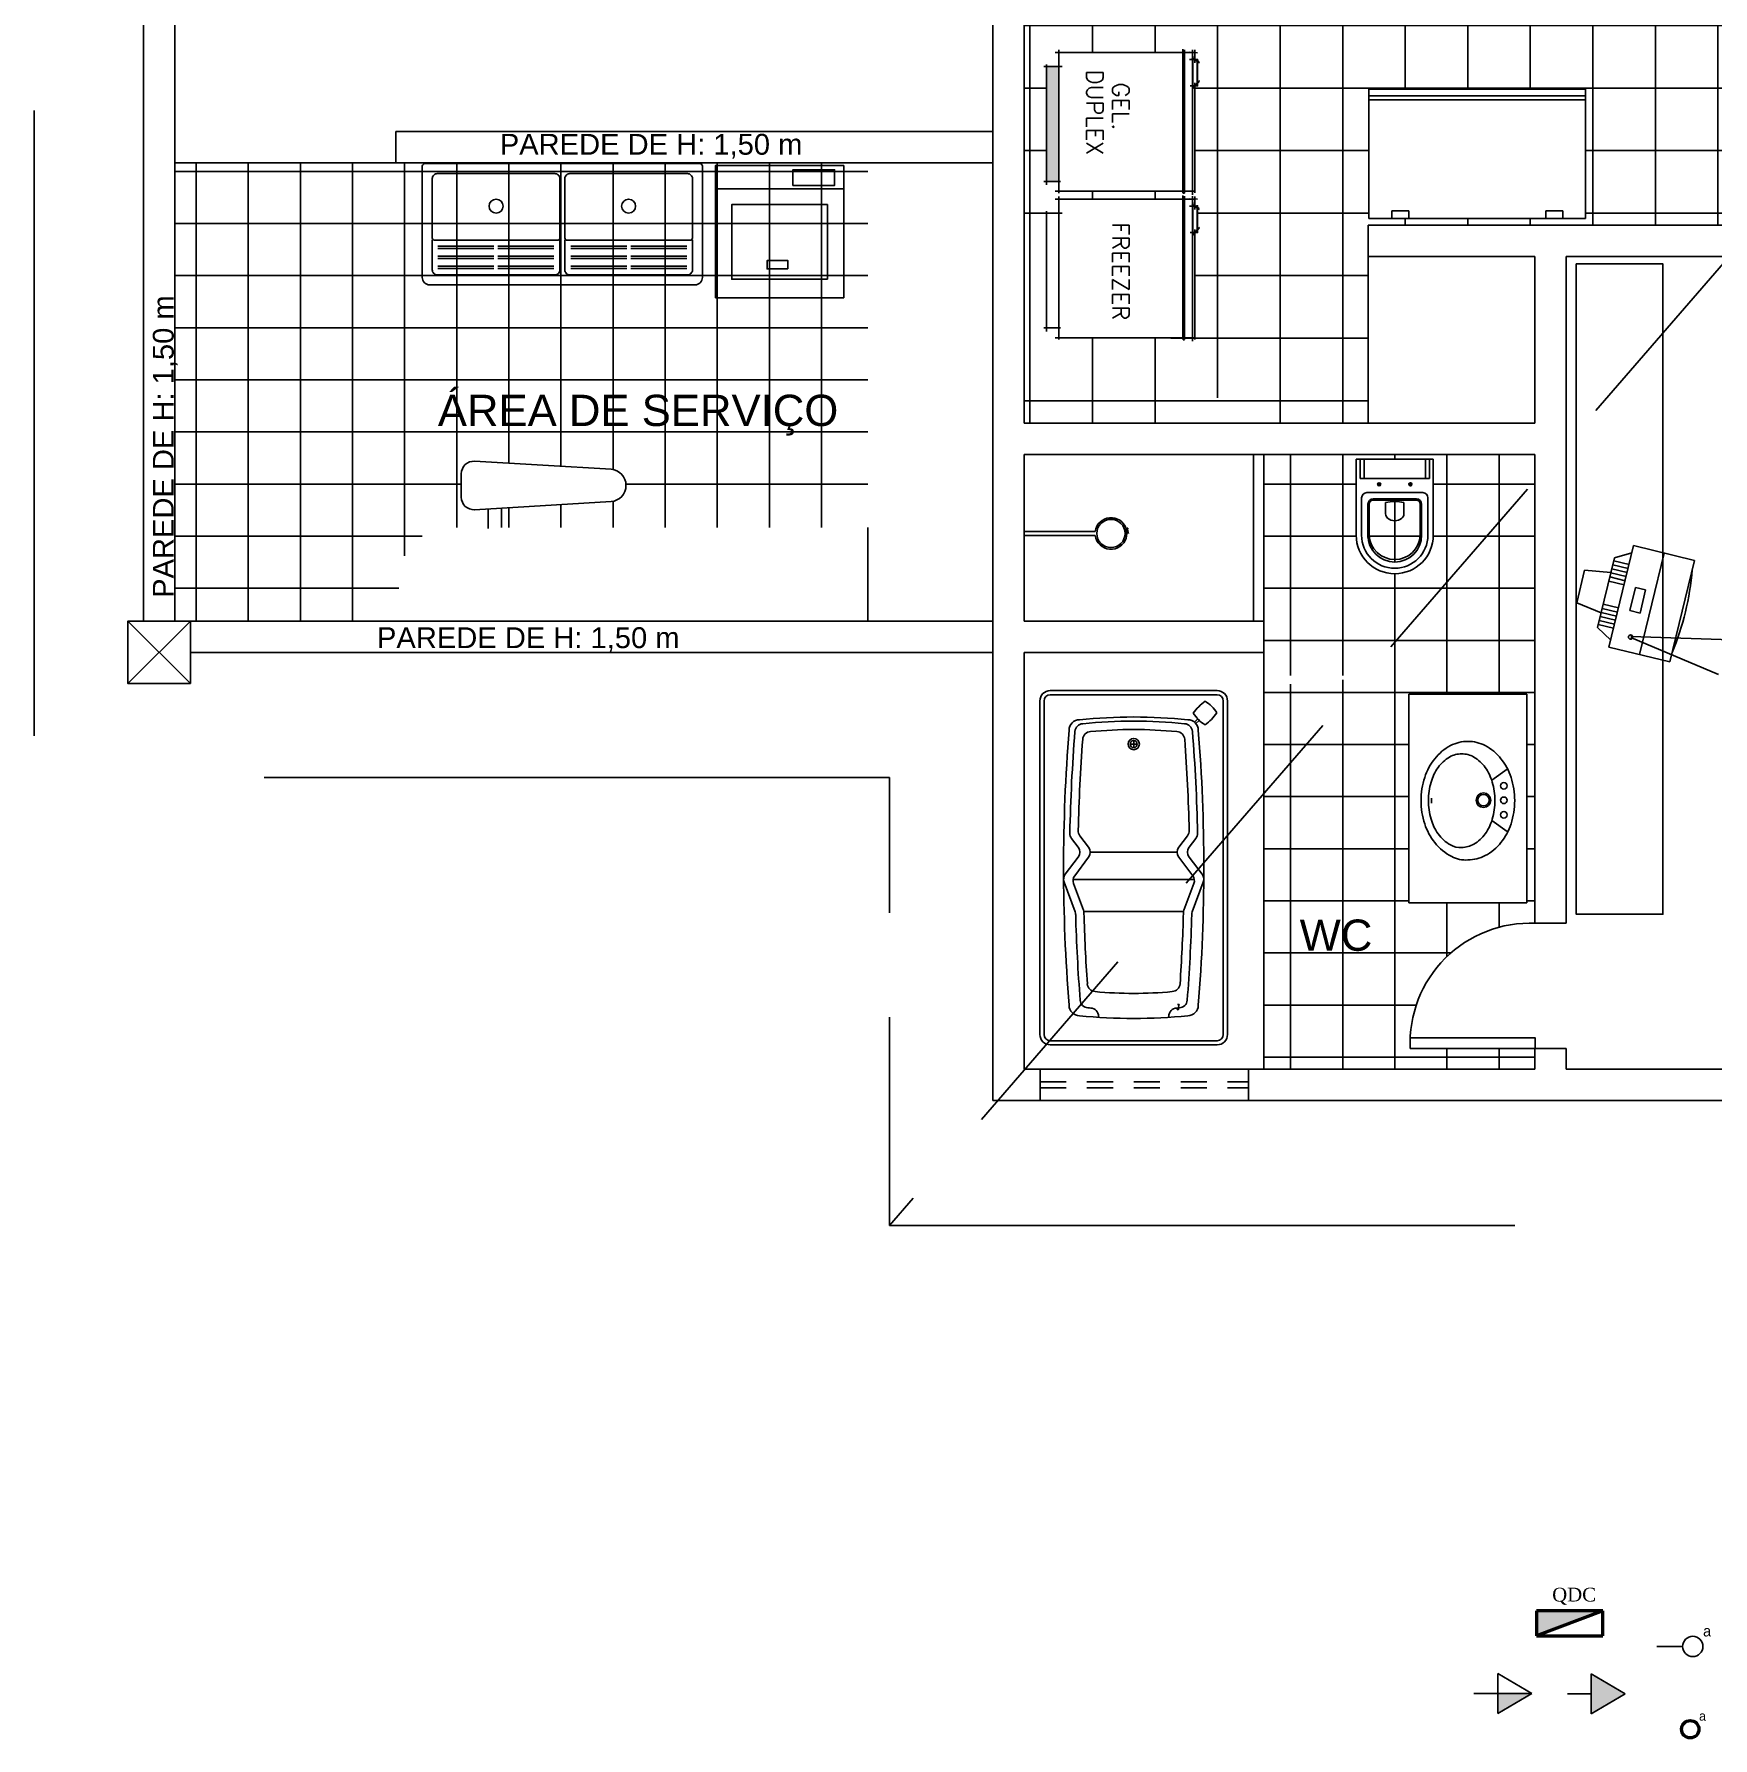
# Model space of a CAD drawing. Extents: x -109 to 1815, y -14679 to 345.
# Drawn here: x 32.72 to 40.78, y -5.52 to 2.66 of the extents above; entities that cross this region are included whole.
import ezdxf
from ezdxf.enums import TextEntityAlignment as Align

# ---------------------------------------------------------------- set-up
doc = ezdxf.new("R2010")
doc.units = 0
doc.header["$MEASUREMENT"] = 0
doc.linetypes.add('HIDDEN', pattern=[0.375, 0.25, -0.125])
doc.linetypes.add('HIDDEN2', pattern=[4.7625, 3.175, -1.5875])
doc.layers.get('0').update_dxf_attribs({"linetype": 'CONTINUOUS'})
for name, color, linetype in [('A-Wall-G', 2, 'CONTINUOUS'), ('corte-esq-ext', 1, 'CONTINUOUS'), ('EQUIP_I', 13, 'CONTINUOUS'), ('ESPEC', 2, 'CONTINUOUS'), ('ESQUADRIA', 2, 'CONTINUOUS'), ('FIACAO', 1, 'CONTINUOUS'), ('INTERRUPTOR', 10, 'CONTINUOUS'), ('L_DECA', 7, 'CONTINUOUS'), ('LINVISTA', 13, 'CONTINUOUS'), ('MOB', 1, 'CONTINUOUS'), ('PAREDE', 6, 'CONTINUOUS'), ('PEÇWC', 1, 'CONTINUOUS'), ('PILAR', 5, 'CONTINUOUS'), ('PORTA', 3, 'CONTINUOUS'), ('PROJCASA', 3, 'HIDDEN'), ('REG120-160', 4, 'CONTINUOUS'), ('TEXTO', 1, 'CONTINUOUS'), ('UNIDADE', 4, 'CONTINUOUS')]:
    doc.layers.add(name, color=color, linetype=linetype)
doc.layers.add('Interruptores', color=7, linetype='CONTINUOUS', lineweight=50)
doc.layers.add('QDC', color=1, linetype='CONTINUOUS', lineweight=50)
doc.styles.add('REGUA120', font='arial.ttf')
doc.styles.add('REGUA80', font='simplex.shx', dxfattribs={"width": 1.5})
pattern_1 = [(0, (0, 0), (0, 0.3), []), (90, (0, 0), (-0.3, 2e-17), [])]
pattern_2 = [(0, (0, 0), (0, 0.25), []), (90, (0, 0), (-0.25, 2e-17), [])]

# ---------------------------------------------------------------- blocks, each defined once
blk = doc.blocks.new('TV-PORT')
at = {"layer": 'MOB'}
for p, q in [((-0.05, 0.25), (0.25, 0.25)), ((-0.05, -0.25), (-0.05, 0.25)), ((0.0407, 0.181), (0.4916, 0.2545)), ((0.1, -0.25), (0.1, 0.25)), ((0.25, -0.25), (0.25, 0.25)), ((-0.05, 0.2152), (-0.125, 0.1719)), ((-0.125, -0.1719), (-0.125, 0.1719)), ((0.0392, 0.1765), (0.5584, 0.0689)), ((-0.125, 0.099), (-0.25, 0.0802)), ((-0.125, 0.1573), (-0.05, 0.1573)), ((-0.125, 0.1373), (-0.05, 0.1373)), ((-0.125, 0.1173), (-0.05, 0.1173)), ((-0.125, 0.0973), (-0.05, 0.0973)), ((-0.25, -0.0802), (-0.25, 0.0802)), ((-0.125, 0.0773), (-0.05, 0.0773)), ((-0.125, 0.0573), (-0.05, 0.0573)), ((0.0066, -0.0581), (0.0066, 0.0565)), ((0.0066, 0.0565), (0.0561, 0.0565)), ((0.0561, 0.0565), (0.0561, -0.0581)), ((-0.125, -0.099), (-0.25, -0.0802)), ((-0.125, -0.0573), (-0.05, -0.0573)), ((-0.125, -0.0773), (-0.05, -0.0773)), ((0.0561, -0.0581), (0.0066, -0.0581)), ((-0.125, -0.0973), (-0.05, -0.0973)), ((-0.125, -0.1173), (-0.05, -0.1173)), ((-0.125, -0.1373), (-0.05, -0.1373)), ((-0.125, -0.1573), (-0.05, -0.1573)), ((-0.05, -0.2152), (-0.125, -0.1719)), ((-0.05, -0.25), (0.25, -0.25))]:
    blk.add_line(p, q, dxfattribs=at)
blk.add_circle((0.039, 0.1793), 0.0102, dxfattribs=at)
blk.add_arc((-1.0199, 0), 1.2861, 350.90675, 9.09325, dxfattribs=at)
blk = doc.blocks.new('A$C6CC62935')
at = {"layer": 'UNIDADE', "xscale": 100.138401981294, "yscale": 100.138401981294, "zscale": 100.138401981294, "rotation": 180}
blk.add_blockref('TV-PORT', (55.92, 25.49), dxfattribs=at)
blk = doc.blocks.new('Bel10')
at = {"layer": 'L_DECA'}
for p, q in [((-18.5, -7.5), (-18.5, -44)), ((-18.5, -7.5), (18.5, -7.5)), ((18.5, -7.5), (18.5, -44))]:
    blk.add_line(p, q, dxfattribs=at)
at = {"layer": 'L_DECA', "color": 1}
for p, q in [((-16.62, -16.8), (-16.62, -7.5)), ((-14.7, -16.8), (-14.7, -7.5)), ((14.7, -16.8), (14.7, -7.5)), ((16.62, -16.8), (16.62, -7.5)), ((-16.62, -16.8), (16.62, -16.8)), ((-13.4, -23.61), (13.4, -23.61)), ((-15.9, -26.11), (-15.9, -44)), ((-12.85, -29.11), (-12.85, -45.13)), ((-12.25, -29.11), (-12.25, -44)), ((-10.35, -26.61), (10.35, -26.61)), ((-10.35, -27.21), (10.35, -27.21)), ((-4.4, -28.32), (-4.4, -33.79)), ((4.41, -32.25), (4.28, -32.25)), ((4.4, -28.32), (4.4, -33.79)), ((12.25, -29.11), (12.25, -44)), ((12.85, -29.11), (12.85, -45.13)), ((15.9, -26.11), (15.9, -44))]:
    blk.add_line(p, q, dxfattribs=at)
for centre in [(-7.5, -19.6), (7.5, -19.6)]:
    blk.add_circle(centre, 0.75, dxfattribs=at)
for centre, radius, start, end in [((-13.4, -26.11), 2.5, 90, 180), ((13.4, -26.11), 2.5, 0, 90), ((-10.35, -29.11), 2.5, 90, 180), ((-10.35, -29.11), 1.9, 90, 180), ((0.61, -52.22), 24.42, 91.42642, 101.83306), ((-0.61, -52.22), 24.42, 78.16694, 88.57358), ((10.35, -29.11), 2.5, 0, 90), ((10.35, -29.11), 1.9, 0, 90), ((-1.7, -33.79), 2.7, 180, 229.16778), ((0, -31.83), 5.3, 229.16778, 310.83222), ((1.7, -33.79), 2.7, 310.83222, 0), ((0, -44), 15.9, 180, 0), ((0, -44), 12.9, 180, 0), ((0, -43.44), 12.26, 182.60055, 357.39945)]:
    blk.add_arc(centre, radius, start, end, dxfattribs=at)
at = {"layer": 'L_DECA'}
blk.add_arc((0, -44), 18.5, 180, 0, dxfattribs=at)
blk = doc.blocks.new('QDC')
for p, q in [((0.2, 0.15), (-0.2, 0.15)), ((-0.2, 0), (0.2, 0.15)), ((-0.2, 0.15), (-0.2, 0)), ((0.2, 0), (0.2, 0.15)), ((-0.2, 0), (0.2, 0))]:
    blk.add_line(p, q)
blk.add_solid([(-0.2, 0), (0.2, 0), (0.2, 0.15)])

msp = doc.modelspace()

# ---------------------------------------------------------------- hatches: boundary and pattern name
at = {"layer": 'corte-esq-ext'}
h = msp.add_hatch(dxfattribs=at)
h.set_pattern_fill('_USER,_O', color=256, scale=0.3, double=1, pattern_type=0)
h.set_pattern_definition(pattern_1)
h.paths.add_polyline_path([(41.8508, 2.7423), (41.6577, 2.9233), (40.3595, 2.8637), (40.3731, 1.7423), (40.9844, 1.7423)])
h.paths.add_polyline_path([(42.4727, 2.5423), (42.4727, 2.7423), (41.8507, 2.7423), (40.9844, 1.7423), (42.4727, 1.7423), (42.4727, 1.8423), (41.7727, 1.8423, -0.43607)])
h.paths.add_polyline_path([(42.4727, 2.9607), (41.6577, 2.9233), (41.8508, 2.7423), (42.4727, 2.7423)])
h = msp.add_hatch(dxfattribs=at)
h.set_pattern_fill('_USER,_O', color=256, scale=0.3, double=1, pattern_type=0)
h.set_pattern_definition(pattern_1)
h.paths.add_polyline_path([(40.3595, 2.8637), (39.7159, 2.8341), (39.7712, 2.3951), (40.1656, 2.3951), (40.1656, 1.7751), (39.8493, 1.7751), (39.8534, 1.7423), (40.3731, 1.7423)])
h = msp.add_hatch(dxfattribs=at)
h.set_pattern_fill('_USER,_O', color=256, scale=0.3, double=1, pattern_type=0)
h.set_pattern_definition(pattern_1)
h.paths.add_polyline_path([(39.027, 2.8025), (38.2689, 2.7677), (38.2071, 2.5705), (38.2326, 2.5705), (38.2326, 2.5711), (38.2912, 2.5711), (38.2912, 2.5381), (38.3042, 2.5303), (38.3042, 2.4221), (38.3022, 2.4199), (38.3022, 2.4109), (38.294, 2.4109), (38.2912, 2.4078), (38.2912, 1.9057), (38.2282, 1.9057), (37.6382, 1.9057), (37.6382, 1.9356), (37.6381, 1.9356), (37.6381, 1.9527), (37.5795, 1.9527), (37.5795, 2.5038), (37.6381, 2.5038), (37.6381, 2.517), (37.6382, 2.517), (37.6382, 2.5705), (38.2071, 2.5705), (38.2689, 2.7677), (38.1845, 2.7639), (38.1845, 2.7546), (37.9817, 2.7546), (37.4727, 2.7312), (37.4727, 1.7423), (37.4727, 1.6309), (37.5795, 1.6216), (37.5795, 1.8006), (37.6381, 1.8006), (37.6381, 1.8137), (37.6382, 1.8137), (37.6382, 1.8673), (38.2326, 1.8673), (38.2326, 1.8679), (38.2912, 1.8679), (38.2912, 1.8348), (38.3042, 1.827), (38.3042, 1.7189), (38.3022, 1.7167), (38.3022, 1.7077), (38.294, 1.7077), (38.2912, 1.7046), (38.2912, 1.5594), (39.0056, 1.4969)])
h = msp.add_hatch(dxfattribs=at)
h.set_pattern_fill('_USER,_O', color=256, scale=0.3, double=1, pattern_type=0)
h.set_pattern_definition(pattern_1)
h.paths.add_polyline_path([(39.7159, 2.8341), (39.027, 2.8025), (39.0056, 1.4969), (39.1227, 1.4867), (39.1227, 1.5923), (39.1227, 1.7423), (39.8534, 1.7423), (39.8493, 1.7751), (39.1256, 1.7751), (39.1256, 2.3951), (39.7712, 2.3951)])
h = msp.add_hatch(dxfattribs=at)
h.set_pattern_fill('_USER,_O', color=256, scale=0.25, double=1, pattern_type=0)
h.set_pattern_definition(pattern_2)
h.paths.add_polyline_path([(35.4863, 0.572, -0.968416), (35.4866, 0.4158), (34.9644, 0.3847), (34.9644, 0.2923), (36.7227, 0.2923), (36.7227, 2.0423), (34.4727, 2.0423), (33.3977, 2.0423), (33.3977, -0.1577), (33.4727, -0.1577), (34.4727, -0.1577), (34.4727, 0.0423, -0.414214), (34.7227, 0.2923), (34.9014, 0.2923), (34.9014, 0.381), (34.8362, 0.3771, -0.434141), (34.7722, 0.437), (34.7722, 0.5496, -0.433481), (34.8361, 0.6094)])
h = msp.add_hatch(dxfattribs=at)
h.set_pattern_fill('_USER,_O', color=256, scale=0.3, double=1, pattern_type=0)
h.set_pattern_definition(pattern_1)
h.paths.add_polyline_path([(39.1227, 1.4867), (38.2912, 1.5594), (38.2912, 1.2024), (38.2282, 1.2024), (38.1746, 1.2024), (38.4945, 0.7923), (39.1227, 0.7923)])
h = msp.add_hatch(dxfattribs=at)
h.set_pattern_fill('_USER,_O', color=256, scale=0.25, double=1, pattern_type=0)
h.set_pattern_definition(pattern_2)
h.paths.add_polyline_path([(39.9227, 0.5167), (39.9227, 0.6423), (38.6227, 0.6423), (38.6227, -0.1577), (38.6227, -0.3077), (38.6227, -0.4193), (39.1118, -0.4193)])
h.paths.add_polyline_path([(39.065, 0.2549), (39.065, 0.6199), (39.435, 0.6199), (39.435, 0.2549, -1)], flags=16)
h.paths.add_polyline_path([(39.091, 0.2549), (39.091, 0.4338, -0.414214), (39.116, 0.4588), (39.384, 0.4588, -0.414214), (39.409, 0.4338), (39.409, 0.2549, -1)], flags=0)
h.paths.add_polyline_path([(39.1215, 0.2435), (39.1215, 0.4038, -0.414214), (39.1465, 0.4288), (39.3535, 0.4288, -0.414214), (39.3785, 0.4038), (39.3785, 0.2435, -0.915589)], flags=16)
h.paths.add_polyline_path([(39.1275, 0.2549), (39.1275, 0.4038, -0.414214), (39.1465, 0.4228), (39.3535, 0.4228, -0.414214), (39.3725, 0.4038), (39.3725, 0.2549, -0.955612)], flags=0)
h.paths.add_polyline_path([(39.2153, 0.3365, -0.217888), (39.206, 0.3569), (39.206, 0.4117, -0.045439), (39.25, 0.4168, -0.045439), (39.294, 0.4117), (39.294, 0.3569, -0.217888), (39.2847, 0.3365, -0.372217)], flags=0)
h.paths.add_polyline_path([(39.1675, 0.4989, -1), (39.1825, 0.4989, -1)], flags=16)
h.paths.add_polyline_path([(39.3175, 0.4989, -1), (39.3325, 0.4989, -1)], flags=16)
h.paths.add_polyline_path([(39.9227, 0.5167), (39.1118, -0.4193), (39.9227, -0.4193)], flags=16)
h = msp.add_hatch(dxfattribs=at)
h.set_pattern_fill('_USER,_O', color=256, scale=0.25, double=1, pattern_type=0)
h.set_pattern_definition(pattern_2)
h.paths.add_polyline_path([(39.3177, -0.5087), (39.884, -0.5087), (39.884, -1.2439), (39.9227, -1.2453), (39.9227, -0.3611), (39.1024, -0.4302), (38.6227, -0.9839), (38.6227, -1.1985), (39.3177, -1.2235)])
h.paths.add_polyline_path([(39.1024, -0.4302), (38.6227, -0.4706), (38.6227, -0.9839)], flags=16)
h = msp.add_hatch(dxfattribs=at)
h.set_pattern_fill('_USER,_O', color=256, scale=0.25, double=1, pattern_type=0)
h.set_pattern_definition(pattern_2)
h.paths.add_polyline_path([(39.9227, -1.6076), (39.9227, -1.2453), (39.884, -1.2439), (39.884, -1.5087), (39.3177, -1.5087), (39.3177, -1.2235), (38.6227, -1.1985), (38.6227, -2.3077), (39.7727, -2.3077), (39.9227, -2.3077), (39.9227, -2.2077), (39.3241, -2.2077, -0.439189)])
at = {"layer": 'FIACAO'}
h = msp.add_hatch(color=256, dxfattribs=at)
h.dxf.hatch_style = 1
h.paths.add_polyline_path([(40.1923, -5.2089), (40.1923, -5.3049), (40.1923, -5.4009), (40.3552, -5.3049)])
h = msp.add_hatch(color=256, dxfattribs=at)
h.dxf.hatch_style = 1
h.paths.add_polyline_path([(39.9068, -5.3037), (39.7439, -5.3037), (39.7439, -5.3997)])
at = {"layer": 'PORTA'}
msp.add_hatch(color=256, dxfattribs=at).paths.add_polyline_path([(37.5795, 2.5038), (37.6381, 2.5038), (37.6381, 1.9527), (37.5795, 1.9527)])

# ---------------------------------------------------------------- linework, layer by layer
at = {"layer": 'A-Wall-G'}
for p, q in [((34.5849, 1.4918), (34.5849, 2.0258)), ((34.5969, 2.0378), (35.2809, 2.0378)), ((35.2809, 2.0378), (35.9169, 2.0378)), ((35.9289, 2.0258), (35.9289, 1.4918)), ((35.9916, 1.3942), (35.9916, 2.0292)), ((35.9916, 2.0292), (36.6066, 2.0292)), ((36.3631, 1.9333), (36.3631, 2.0082)), ((36.3631, 2.0082), (36.5631, 2.0082)), ((36.5631, 2.0082), (36.5631, 1.9333)), ((36.6066, 2.0292), (36.6066, 1.3942)), ((36.6066, 1.916), (35.9916, 1.916)), ((36.5631, 1.9333), (36.3631, 1.9333)), ((36.2389, 1.5321), (36.2389, 1.5721)), ((36.2389, 1.5721), (36.3389, 1.5721)), ((36.3389, 1.5721), (36.3389, 1.5321)), ((36.3389, 1.5321), (36.2389, 1.5321)), ((35.2569, 1.4558), (34.6209, 1.4558)), ((35.8929, 1.4558), (35.2569, 1.4558)), ((36.6066, 1.3942), (35.9916, 1.3942)), ((36.7227, 0.2923), (36.7227, -0.1577))]:
    msp.add_line(p, q, dxfattribs=at)
at = {"layer": 'A-Wall-G', "color": 0, "linetype": 'ByBlock'}
for p, q in [((34.5849, 2.0258), (34.5849, 1.4918)), ((35.2809, 2.0378), (34.5969, 2.0378)), ((35.2329, 2.0378), (35.9169, 2.0378)), ((35.9289, 2.0258), (35.9289, 1.4918)), ((34.6209, 1.4558), (35.2569, 1.4558)), ((35.8929, 1.4558), (35.2569, 1.4558))]:
    msp.add_line(p, q, dxfattribs=at)
at = {"layer": 'A-Wall-G'}
for points in [[(35.2449, 1.7056), (35.2449, 1.9658, 0.414214), (35.2209, 1.9898), (34.6569, 1.9898, 0.414214), (34.6329, 1.9658), (34.6329, 1.7056)], [(35.2689, 1.7056), (35.2689, 1.9658, -0.414214), (35.2929, 1.9898), (35.8569, 1.9898, -0.414214), (35.8809, 1.9658), (35.8809, 1.7056)], [(34.6329, 1.7038), (34.6329, 1.682, 0.414214), (34.6449, 1.67), (34.6599, 1.67), (35.2161, 1.67), (35.2329, 1.67, 0.414214), (35.2449, 1.682), (35.2449, 1.7038)], [(34.6329, 1.6718), (34.6329, 1.5278, 0.414214), (34.6569, 1.5038)], [(34.6569, 1.5038), (35.2209, 1.5038, 0.414214), (35.2449, 1.5278), (35.2449, 1.6718, 0.414214)], [(34.6599, 1.6414), (34.9281, 1.6414, 0.414214)], [(34.9479, 1.6414), (35.2161, 1.6414, 0.414214)], [(35.8809, 1.7038), (35.8809, 1.682, -0.414214), (35.8689, 1.67), (35.8539, 1.67), (35.2977, 1.67), (35.2809, 1.67, -0.414214), (35.2689, 1.682), (35.2689, 1.7038)], [(35.8569, 1.5038), (35.2929, 1.5038, -0.414214), (35.2689, 1.5278), (35.2689, 1.6718, -0.414214)], [(35.5659, 1.6414), (35.2977, 1.6414, -0.414214)], [(35.8539, 1.6414), (35.5857, 1.6414, -0.414214)], [(35.8809, 1.6718), (35.8809, 1.5278, -0.414214), (35.8569, 1.5038)], [(34.6599, 1.63), (34.9281, 1.63, 0.414214)], [(34.6599, 1.5934), (34.9281, 1.5934, 0.414214)], [(34.6599, 1.582), (34.9281, 1.582, 0.414214)], [(34.9479, 1.63), (35.2161, 1.63, 0.414214)], [(34.9479, 1.5934), (35.2161, 1.5934, 0.414214)], [(34.9479, 1.582), (35.2161, 1.582, 0.414214)], [(35.5659, 1.63), (35.2977, 1.63, -0.414214)], [(35.5659, 1.5934), (35.2977, 1.5934, -0.414214)], [(35.5659, 1.582), (35.2977, 1.582, -0.414214)], [(35.8539, 1.63), (35.5857, 1.63, -0.414214)], [(35.8539, 1.5934), (35.5857, 1.5934, -0.414214)], [(35.8539, 1.582), (35.5857, 1.582, -0.414214)], [(34.6599, 1.5454), (34.9281, 1.5454, 0.414214)], [(34.6599, 1.534), (34.9281, 1.534, 0.414214)], [(34.9479, 1.5454), (35.2161, 1.5454, 0.414214)], [(34.9479, 1.534), (35.2161, 1.534, 0.414214)], [(35.5659, 1.5454), (35.2977, 1.5454, -0.414214)], [(35.5659, 1.534), (35.2977, 1.534, -0.414214)], [(35.8539, 1.5454), (35.5857, 1.5454, -0.414214)], [(35.8539, 1.534), (35.5857, 1.534, -0.414214)]]:
    msp.add_lwpolyline(points, format="xyb", dxfattribs=at)
at = {"layer": 'A-Wall-G', "color": 0}
msp.add_lwpolyline([(36.6066, 2.0292), (35.9916, 2.0292), (35.9916, 1.3942), (36.6066, 1.3942)], close=True, dxfattribs=at)
at = {"layer": 'A-Wall-G'}
for points in [[(36.3631, 1.9333), (36.5631, 1.9333), (36.5631, 2.0082), (36.3631, 2.0082)], [(36.5286, 1.4827), (36.5286, 1.8408), (36.0696, 1.8408), (36.0696, 1.4827)], [(36.3389, 1.5321), (36.3389, 1.5721), (36.2389, 1.5721), (36.2389, 1.5321)]]:
    msp.add_lwpolyline(points, close=True, dxfattribs=at)
for centre in [(34.9389, 1.8338), (35.5749, 1.8338)]:
    msp.add_circle(centre, 0.0336, dxfattribs=at)
for centre, radius, start, end in [((34.5969, 2.0258), 0.012, 90, 180), ((35.9169, 2.0258), 0.012, 0, 90), ((34.9389, 1.8338), 0.0336, 360, 180), ((34.9389, 1.8338), 0.0336, 180, 0), ((35.5749, 1.8338), 0.0336, 360, 180), ((35.5749, 1.8338), 0.0336, 180, 0), ((34.6209, 1.4918), 0.036, 180, 270), ((35.8929, 1.4918), 0.036, 270, 0)]:
    msp.add_arc(centre, radius, start, end, dxfattribs=at)
at = {"layer": 'A-Wall-G', "color": 0, "linetype": 'ByBlock'}
for centre, radius, start, end in [((34.5969, 2.0258), 0.012, 90, 180), ((35.9169, 2.0258), 0.012, 0, 90), ((34.6209, 1.4918), 0.036, 180, 270), ((35.8929, 1.4918), 0.036, 270, 0)]:
    msp.add_arc(centre, radius, start, end, dxfattribs=at)
at = {"layer": 'corte-esq-ext'}
msp.add_line((34.4727, 2.0423), (33.3977, 2.0423), dxfattribs=at)
at = {"layer": 'EQUIP_I'}
for p, q in [((34.8361, 0.6094), (35.4906, 0.5718)), ((34.7722, 0.5496), (34.7722, 0.437))]:
    msp.add_line(p, q, dxfattribs=at)
for centre, radius, start, end in [((34.8322, 0.5496), 0.06, 86.25664, 180), ((35.4839, 0.4939), 0.0781, 274.86095, 85.13905)]:
    msp.add_arc(centre, radius, start, end, dxfattribs=at)
at = {"layer": 'ESQUADRIA'}
for p, q in [((37.5484, -2.3077), (38.5484, -2.3077)), ((37.5484, -2.4577), (38.5484, -2.4577))]:
    msp.add_line(p, q, dxfattribs=at)
at = {"layer": 'FIACAO'}
for p, q in [((39.7439, -5.3037), (39.7439, -5.2077)), ((39.7439, -5.2077), (39.9068, -5.3037)), ((40.1923, -5.3049), (40.1923, -5.2089)), ((40.1923, -5.2089), (40.3552, -5.3049)), ((39.6295, -5.3037), (39.7439, -5.3037)), ((39.9068, -5.3037), (39.7439, -5.3997)), ((39.7439, -5.3997), (39.7439, -5.3037)), ((39.7439, -5.3037), (39.9068, -5.3037)), ((40.0779, -5.3049), (40.1923, -5.3049)), ((40.3552, -5.3049), (40.1923, -5.4009)), ((40.1923, -5.4009), (40.1923, -5.3049))]:
    msp.add_line(p, q, dxfattribs=at)
at = {"layer": 'INTERRUPTOR', "flags": 128}
msp.add_lwpolyline([(40.5065, -5.0778), (40.6308, -5.0778)], close=True, dxfattribs=at)
at = {"layer": 'INTERRUPTOR'}
msp.add_circle((40.6796, -5.0778), 0.0488, dxfattribs=at)
at = {"layer": 'Interruptores', "color": 1}
msp.add_circle((40.6673, -5.475), 0.0418, dxfattribs=at)
at = {"layer": 'LINVISTA', "ltscale": 0.35}
for p, q in [((35.4906, 0.4161), (34.8362, 0.3771)), ((34.9014, 0.2861), (34.9014, 0.381)), ((34.9644, 0.2923), (34.9644, 0.3847))]:
    msp.add_line(p, q, dxfattribs=at)
msp.add_arc((34.8322, 0.437), 0.06, 180, 273.87059, dxfattribs=at)
at = {"layer": 'PAREDE', "ltscale": 0.35}
for p in [(37.3227, 3.1664), (37.3227, -0.3077)]:
    msp.add_line(p, (37.3227, 2.1923), dxfattribs=at)
at = {"layer": 'PAREDE'}
for p, q in [((37.4727, 1.7423), (37.4727, 3.1664)), ((37.4727, 0.9), (37.4727, 2.4423)), ((37.3227, -2.4577), (37.3227, 2.0423)), ((39.1227, 1.7423), (42.4727, 1.7423)), ((39.1227, 1.5923), (39.1227, 1.7423)), ((37.4727, 0.7923), (37.4727, 1.5923)), ((39.1227, 1.5923), (39.7727, 1.5923)), ((39.7727, 1.5923), (39.9227, 1.5923)), ((39.9227, 0.7923), (39.9227, 1.5923)), ((40.0727, 1.5923), (43.2727, 1.5923)), ((40.0727, -1.6076), (40.0727, 1.5923)), ((40.0727, -1.6076), (40.0727, 1.5923)), ((40.0727, -1.6076), (40.0727, 1.5923)), ((37.4727, 0.7923), (39.9227, 0.7923)), ((37.4727, 0.6423), (39.9227, 0.6423)), ((37.4727, -0.1577), (37.4727, 0.6423)), ((39.9227, -1.6076), (39.9227, 0.6423)), ((37.4727, -0.1577), (38.6227, -0.1577)), ((38.6227, -0.3077), (38.6227, -0.1577)), ((37.4727, -2.3077), (37.4727, -0.3077)), ((37.4727, -0.3077), (38.6227, -0.3077)), ((39.9227, -1.6076), (40.0727, -1.6076)), ((39.9227, -2.3077), (39.9227, -2.2077)), ((39.9241, -2.2077), (40.0727, -2.2077)), ((40.0727, -2.3077), (40.0727, -2.2077)), ((37.4727, -2.3077), (37.5484, -2.3077)), ((37.5484, -2.3077), (37.5484, -2.4577)), ((38.5484, -2.3077), (39.7727, -2.3077)), ((38.5484, -2.3077), (38.5484, -2.4577)), ((39.7727, -2.3077), (39.9227, -2.3077)), ((39.7727, -2.3077), (39.9227, -2.3077)), ((40.0727, -2.3077), (40.9227, -2.3077)), ((37.3227, -2.4577), (37.5484, -2.4577)), ((38.5484, -2.4577), (40.9227, -2.4577))]:
    msp.add_line(p, q, dxfattribs=at)
at = {"layer": 'PEÇWC'}
for p, q in [((39.1227, 0.7923), (39.1227, 1.5923)), ((37.5476, -2.141), (37.5476, -0.541)), ((37.5676, -2.141), (37.5676, -0.541)), ((37.5976, -0.491), (38.3976, -0.491)), ((37.5976, -0.511), (38.3976, -0.511)), ((38.4276, -2.141), (38.4276, -0.541)), ((38.4476, -2.141), (38.4476, -0.541)), ((38.2895, -0.6421), (38.3048, -0.6268)), ((38.293, -0.6457), (38.2895, -0.6421)), ((38.2965, -0.6492), (38.3119, -0.6339)), ((37.9976, -0.7647), (37.9976, -0.7304)), ((38.0148, -0.7476), (37.9805, -0.7476)), ((37.6994, -1.2006), (37.7312, -1.2427)), ((37.7397, -1.1876), (37.7813, -1.2427)), ((38.2556, -1.1876), (38.2139, -1.2427)), ((38.2959, -1.2006), (38.2641, -1.2427)), ((37.6694, -1.3727), (37.7312, -1.2909)), ((37.7146, -1.3793), (37.7813, -1.2909)), ((38.2059, -1.2668), (37.7894, -1.2668)), ((38.2807, -1.3793), (38.2139, -1.2909)), ((38.3259, -1.3727), (38.2641, -1.2909)), ((37.7167, -1.5528), (37.6638, -1.4108)), ((38.2882, -1.3968), (37.707, -1.3968)), ((37.7565, -1.5451), (37.709, -1.4174)), ((38.2387, -1.5451), (38.2863, -1.4174)), ((38.2785, -1.5528), (38.3314, -1.4108)), ((38.2364, -1.5513), (37.7589, -1.5513)), ((37.8292, -2.0563), (37.8292, -2.0542)), ((38.1661, -2.0563), (38.1661, -2.0542)), ((37.5976, -2.171), (38.3976, -2.171)), ((37.5976, -2.191), (38.3976, -2.191))]:
    msp.add_line(p, q, dxfattribs=at)
for radius in [0.0271, 0.0171]:
    msp.add_circle((37.9976, -0.7476), radius, dxfattribs=at)
for centre, radius, start, end in [((37.5976, -0.541), 0.05, 90, 180), ((37.5976, -0.541), 0.03, 90, 180), ((38.4993, -0.7578), 0.2682, 126.42169, 143.57831), ((38.257, -0.6816), 0.1625, 30.74997, 59.25003), ((38.3976, -0.541), 0.05, 0, 90), ((38.3976, -0.541), 0.03, 0, 90), ((37.7376, -0.681), 0.05, 90, 180), ((37.7557, -0.69), 0.04, 93.58012, 175.41168), ((37.9976, -3.1697), 2.552, 84.15252, 95.84748), ((37.9976, -3.067), 2.4293, 84.22567, 95.77433), ((38.2395, -0.69), 0.04, 4.58832, 86.41988), ((38.2576, -0.681), 0.05, 0, 90), ((38.4232, -0.5155), 0.1625, 210.74997, 239.25003), ((38.1809, -0.4393), 0.2682, 306.42169, 323.57831), ((45.8945, -1.341), 8.2333, 175.40212, 184.59788), ((45.868, -1.341), 8.1783, 175.41168, 178.84178), ((45.868, -1.341), 8.1383, 175.65758, 178.74382), ((37.7929, -0.7278), 0.04, 93.26104, 175.65758), ((37.9976, -2.7914), 2.1136, 84.37912, 95.62088), ((38.2024, -0.7278), 0.04, 4.34242, 86.73896), ((30.1273, -1.341), 8.1383, 1.25618, 4.34242), ((30.1273, -1.341), 8.1783, 1.15822, 4.58832), ((30.1008, -1.341), 8.2333, 355.40212, 4.59788), ((37.7313, -1.1765), 0.04, 178.84178, 217.06801), ((37.7716, -1.1635), 0.04, 178.74382, 217.06801), ((38.2237, -1.1635), 0.04, 322.93199, 1.25618), ((38.264, -1.1765), 0.04, 322.93199, 1.15822), ((37.6993, -1.2668), 0.04, 322.93199, 37.06801), ((37.7494, -1.2668), 0.04, 322.93199, 37.06801), ((38.2459, -1.2668), 0.04, 142.93199, 217.06801), ((38.296, -1.2668), 0.04, 142.93199, 217.06801), ((37.7013, -1.3968), 0.04, 142.93199, 200.42275), ((37.7465, -1.4034), 0.04, 142.93199, 200.42275), ((38.2488, -1.4034), 0.04, 339.57725, 37.06801), ((38.2939, -1.3968), 0.04, 339.57725, 37.06801), ((37.6792, -1.5668), 0.04, 1.5741, 20.42275), ((37.719, -1.5591), 0.04, 1.52764, 20.42275), ((38.2762, -1.5591), 0.04, 159.57725, 178.47236), ((38.316, -1.5668), 0.04, 159.57725, 178.4259), ((45.8945, -1.341), 8.1783, 181.5741, 184.45753), ((45.8945, -1.341), 8.1383, 181.52764, 183.92491), ((30.1008, -1.341), 8.1383, 356.07509, 358.47236), ((30.1008, -1.341), 8.1783, 355.54247, 358.4259), ((37.8151, -1.8953), 0.04, 183.92491, 266.91391), ((37.9976, -0.0486), 1.8957, 264.4101, 275.5899), ((38.1801, -1.8953), 0.04, 273.08609, 356.07509), ((37.7376, -2.001), 0.05, 180, 270), ((37.7808, -1.9735), 0.04, 184.45753, 266.63808), ((38.1476, 4.2719), 6.2962, 266.63808, 266.75666), ((37.7892, -2.0542), 0.04, 0, 86.75666), ((38.2061, -2.0542), 0.04, 93.24334, 180), ((37.8476, 4.2719), 6.2962, 273.24334, 273.36192), ((38.2145, -1.9735), 0.04, 273.36192, 355.54247), ((38.2576, -2.001), 0.05, 270, 0), ((37.9976, 0.4877), 2.552, 264.15252, 275.84748), ((37.5976, -2.141), 0.05, 180, 270), ((37.5976, -2.141), 0.03, 180, 270), ((38.3976, -2.141), 0.05, 270, 0), ((38.3976, -2.141), 0.03, 270, 0)]:
    msp.add_arc(centre, radius, start, end, dxfattribs=at)
at = {"layer": 'PILAR'}
for p, q in [((33.1727, -0.4577), (33.4727, -0.1577)), ((33.1727, -0.1577), (33.4727, -0.4577)), ((33.1727, -0.4577), (33.4727, -0.1577)), ((33.1727, -0.1577), (33.4727, -0.4577)), ((33.1727, -0.1577), (33.4727, -0.4577)), ((33.1727, -0.4577), (33.4727, -0.1577)), ((33.1727, -0.4577), (33.4727, -0.1577)), ((33.1727, -0.1577), (33.4727, -0.4577))]:
    msp.add_line(p, q, dxfattribs=at)
msp.add_lwpolyline([(33.4727, -0.4577), (33.4727, -0.1577), (33.1727, -0.1577), (33.1727, -0.4577)], close=True, dxfattribs=at)
msp.add_lwpolyline([(33.4727, -0.4577), (33.4727, -0.1577), (33.1727, -0.1577), (33.1727, -0.4577)], close=True, dxfattribs=at)
msp.add_lwpolyline([(33.4727, -0.4577), (33.4727, -0.1577), (33.1727, -0.1577), (33.1727, -0.4577)], close=True, dxfattribs=at)
msp.add_lwpolyline([(33.4727, -0.4577), (33.4727, -0.1577), (33.1727, -0.1577), (33.1727, -0.4577)], close=True, dxfattribs=at)
at = {"layer": 'PORTA', "color": 3}
for p, q in [((33.2477, 3.2097), (33.2477, -0.1577)), ((33.3977, 3.2097), (33.3977, -0.1577)), ((34.4576, 2.1923), (37.3227, 2.1923)), ((34.4576, 2.1923), (34.4576, 2.0423)), ((34.4727, 2.0423), (37.3227, 2.0423)), ((38.5727, -0.1577), (38.5727, 0.6423)), ((38.6227, -0.1577), (38.6227, 0.6423)), ((37.8132, 0.273), (37.4727, 0.273)), ((37.8132, 0.253), (37.4727, 0.253)), ((37.9682, 0.2879), (37.9611, 0.2857)), ((37.3227, -0.1577), (33.4727, -0.1577)), ((37.3227, -0.3077), (33.4727, -0.3077)), ((38.6227, -0.3077), (38.6227, -2.3077)), ((38.2043, -2.0201), (38.2112, -2.0222)), ((38.2157, -1.9978), (38.2076, -1.9978)), ((38.2157, -1.9978), (38.2076, -1.9978))]:
    msp.add_line(p, q, dxfattribs=at)
at = {"layer": 'PORTA'}
for p, q in [((37.6211, 2.5705), (38.2418, 2.5705)), ((37.6382, 1.8965), (37.6382, 2.5836)), ((38.2243, 2.5711), (38.2896, 2.5711)), ((38.2326, 2.5876), (38.2326, 1.8965)), ((38.2382, 2.5789), (38.2382, 1.8928)), ((38.2413, 1.8965), (38.2413, 2.5842)), ((38.3043, 2.5701), (38.2634, 2.5718)), ((38.2646, 2.5366), (38.298, 2.5366)), ((38.2766, 2.5469), (38.312, 2.5255)), ((38.2804, 2.5842), (38.2804, 1.8886)), ((38.2812, 2.5416), (38.3132, 2.5208)), ((38.2817, 2.3978), (38.2817, 2.5536)), ((38.2912, 2.5838), (38.2912, 2.521)), ((38.3022, 2.5411), (38.3022, 2.4072)), ((38.3042, 2.5394), (38.3042, 2.409)), ((37.5664, 2.5038), (37.6552, 2.5038)), ((37.5795, 1.9356), (37.5795, 2.513)), ((37.6381, 2.517), (37.6381, 1.9356)), ((38.2988, 2.4109), (38.2686, 2.4109)), ((38.313, 2.4318), (38.2797, 2.3952)), ((38.3139, 2.4367), (38.2833, 2.4043)), ((38.2912, 2.4249), (38.2912, 1.8968)), ((39.1256, 1.7751), (39.1256, 2.3951)), ((39.1256, 2.3951), (40.1656, 2.3951)), ((40.1656, 2.3951), (40.1656, 1.7751)), ((40.1656, 2.3636), (39.1256, 2.3636)), ((40.1656, 2.3431), (39.1256, 2.3431)), ((37.6473, 1.9527), (37.5664, 1.9527)), ((38.2457, 1.9057), (37.6211, 1.9057)), ((38.2896, 1.9057), (38.2282, 1.9057)), ((38.2326, 1.8843), (38.2326, 1.1932)), ((38.2413, 1.1932), (38.2413, 1.881)), ((38.2804, 1.881), (38.2804, 1.1854)), ((37.5664, 1.8006), (37.6552, 1.8006)), ((37.5795, 1.2324), (37.5795, 1.8098)), ((37.6211, 1.8673), (38.2418, 1.8673)), ((37.6381, 1.8137), (37.6381, 1.2324)), ((37.6382, 1.1932), (37.6382, 1.8804)), ((38.2243, 1.8679), (38.2896, 1.8679)), ((38.2382, 1.8756), (38.2382, 1.1896)), ((38.3043, 1.8668), (38.2634, 1.8686)), ((38.2646, 1.8333), (38.298, 1.8333)), ((38.2766, 1.8436), (38.312, 1.8223)), ((38.2812, 1.8383), (38.3132, 1.8176)), ((38.2817, 1.6946), (38.2817, 1.8504)), ((38.2912, 1.8805), (38.2912, 1.8178)), ((38.3022, 1.8378), (38.3022, 1.704)), ((38.3042, 1.8362), (38.3042, 1.7058)), ((39.2353, 1.7751), (39.2353, 1.8111)), ((39.2353, 1.8111), (39.3172, 1.8111)), ((39.3172, 1.8111), (39.3172, 1.7751)), ((40.0559, 1.8111), (39.974, 1.8111)), ((39.974, 1.8111), (39.974, 1.7751)), ((40.0559, 1.7751), (40.0559, 1.8111)), ((38.313, 1.7286), (38.2797, 1.6919)), ((38.3139, 1.7334), (38.2833, 1.701)), ((38.2912, 1.7216), (38.2912, 1.1935)), ((40.1656, 1.7751), (39.1256, 1.7751)), ((38.2988, 1.7077), (38.2686, 1.7077)), ((37.6473, 1.2494), (37.5664, 1.2494)), ((38.2457, 1.2024), (37.6211, 1.2024)), ((38.2896, 1.2024), (38.2282, 1.2024))]:
    msp.add_line(p, q, dxfattribs=at)
at = {"layer": 'PORTA', "color": 1}
for p, q in [((37.5, 1.6286), (37.5, 0.7923)), ((37.8, 1.2024), (37.8, 0.7923)), ((38.1, 1.2024), (38.1, 0.7923)), ((38.4105, 0.9), (37.4727, 0.9)), ((39.3177, -0.5087), (39.884, -0.5087)), ((39.3177, -1.5087), (39.3177, -0.5087)), ((39.884, -1.5087), (39.884, -0.5087)), ((39.715, -0.9202), (39.7892, -0.8683)), ((39.4261, -1.0071), (39.4261, -1.0317)), ((39.7154, -1.115), (39.7892, -1.1667)), ((39.3177, -1.5087), (39.884, -1.5087))]:
    msp.add_line(p, q, dxfattribs=at)
for points in [[(39.3761, -1.019, 0.079177), (39.3939, -1.1307, 0.088288), (39.4419, -1.2203, 0.105215), (39.5233, -1.2878, 0.14205), (39.6008, -1.3036, 0.121388), (39.6839, -1.2831, 0.105215), (39.7596, -1.2203, 0.088288), (39.8076, -1.1307, 0.079177), (39.8254, -1.019, 0.079177), (39.8076, -0.9073, 0.088288), (39.7596, -0.8178, 0.105215), (39.6839, -0.7549, 0.121388), (39.6008, -0.7345, 0.121388), (39.5176, -0.7549, 0.105215), (39.4419, -0.8178, 0.088288), (39.3939, -0.9073, 0.079177)], [(39.4112, -1.019, 0.071735), (39.4241, -1.108, 0.083114), (39.458, -1.1779, 0.106704), (39.5168, -1.2315, 0.154551), (39.571, -1.2437, 0.13263), (39.6291, -1.228, 0.106704), (39.684, -1.1779, 0.083114), (39.7179, -1.108, 0.071735), (39.7308, -1.019, 0.071735), (39.7179, -0.9301, 0.083114), (39.684, -0.8602, 0.106704), (39.6291, -0.81, 0.13263), (39.571, -0.7944, 0.13263), (39.5129, -0.81, 0.106704), (39.458, -0.8602, 0.083114), (39.4241, -0.9301, 0.071735)]]:
    msp.add_lwpolyline(points, format="xyb", close=True, dxfattribs=at)
at = {"layer": 'PORTA'}
msp.add_lwpolyline([(39.9241, -2.2077), (39.9241, -2.1577), (39.3241, -2.1577), (39.3241, -2.2077)], close=True, dxfattribs=at)
at = {"layer": 'PORTA', "color": 3}
msp.add_circle((37.8886, 0.263), 0.0677, dxfattribs=at)
at = {"layer": 'PORTA', "color": 1}
for centre, radius in [((39.7737, -0.9479), 0.0158), ((39.6756, -1.0169), 0.0351), ((39.6756, -1.0169), 0.027), ((39.7737, -1.0175), 0.0158), ((39.7737, -1.087), 0.0158)]:
    msp.add_circle(centre, radius, dxfattribs=at)
at = {"layer": 'PORTA', "color": 3}
for centre, radius, start, end in [((37.8886, 0.263), 0.076, 17.38796, 172.43751), ((37.8886, 0.263), 0.076, 187.56249, 343.0092), ((37.8886, 0.263), 0.076, 343.0092, 17.38796), ((37.9683, 0.2874), 0.000606, 353.97868, 107.38796), ((38.0171, 0.2822), 0.0484, 173.97868, 203.35334), ((38.2113, -2.0216), 0.000606, 253.0092, 5.28949), ((38.2602, -2.0171), 0.0484, 156.64666, 185.28949)]:
    msp.add_arc(centre, radius, start, end, dxfattribs=at)
at = {"layer": 'PORTA', "color": 1}
msp.add_arc((39.8991, -2.1827), 0.5755, 87.51045, 182.48955, dxfattribs=at)
at = {"layer": 'PROJCASA', "ltscale": 12}
for p, q in [((32.7227, 11.2923), (32.7227, -0.9077)), ((36.8262, -0.9077), (32.7227, -0.9077)), ((36.8262, -3.0577), (52.1262, -3.0577))]:
    msp.add_line(p, q, dxfattribs=at)
at = {"layer": 'PROJCASA', "ltscale": 4}
for p, q in [((41.8508, 2.7423), (36.8262, -3.0577)), ((36.8262, -3.0577), (36.8262, -0.9077))]:
    msp.add_line(p, q, dxfattribs=at)
at = {"layer": 'PROJCASA', "ltscale": 0.5}
for p, q in [((37.5484, -2.3677), (38.5484, -2.3677)), ((37.5484, -2.3977), (38.5484, -2.3977))]:
    msp.add_line(p, q, dxfattribs=at)
at = {"layer": 'TEXTO'}
msp.add_lwpolyline([(40.1202, 1.5566), (40.5364, 1.5566), (40.5364, -1.5643), (40.1202, -1.5643)], close=True, dxfattribs=at)

# ---------------------------------------------------------------- block references
at = {"layer": 'ESPEC', "ltscale": 0.35, "xscale": -0.01, "yscale": 0.01, "zscale": 0.01, "rotation": 346.3636400466042}
msp.add_blockref('A$C6CC62935', (40.8686, -0.4302), dxfattribs=at)
at = {"layer": 'PILAR', "xscale": 0.01, "yscale": 0.01, "zscale": 0.01}
msp.add_blockref('Bel10', (39.25, 0.6949), dxfattribs=at)
at = {"layer": 'QDC', "color": 7, "xscale": 0.7972973406943821, "yscale": 0.7972973406943821, "zscale": 0.7972973406943821, "rotation": 180}
msp.add_blockref('QDC', (40.089, -4.9066), dxfattribs=at)

# ---------------------------------------------------------------- texts
at = {"layer": 'corte-esq-ext', "style": 'REGUA120'}
for p in [(34.9567, 2.0804), (34.3676, -0.2872)]:
    msp.add_text('PAREDE DE H: 1,50 m', height=0.1, dxfattribs=at).set_placement(p)
msp.add_text('PAREDE DE H: 1,50 m', height=0.1, rotation=90, dxfattribs=at).set_placement((33.3925, -0.046))
at = {"layer": 'INTERRUPTOR', "linetype": 'HIDDEN2'}
msp.add_text('a', height=0.052, dxfattribs=at).set_placement((40.7291, -5.0298))
at = {"layer": 'Interruptores', "color": 1, "linetype": 'HIDDEN2'}
msp.add_text('a', height=0.0446, dxfattribs=at).set_placement((40.7097, -5.4338))
at = {"layer": 'PORTA', "style": 'REGUA80'}
for s, p in [('DUPLEX', (37.8118, 2.4883)), ('    GEL.', (37.9359, 2.6656)), ('FREEZER', (37.9359, 1.7562))]:
    msp.add_text(s, height=0.08, rotation=270, dxfattribs=at).set_placement(p, align=Align.MIDDLE_LEFT)
at = {"layer": 'QDC', "color": 7, "insert": (40.0051, -4.7961), "char_height": 0.065965, "width": 0.251163, "attachment_point": 1}
msp.add_mtext('{\\fTimes New Roman|b0|i0|c0|p18;QDC }', dxfattribs=at)
at = {"layer": 'REG120-160', "ltscale": 0.35, "style": 'REGUA120'}
for s, p in [('ÁREA DE SERVIÇO', (34.6595, 0.7786)), ('WC', (38.7936, -1.7397))]:
    msp.add_text(s, height=0.15, dxfattribs=at).set_placement(p)

doc.saveas('drawing.dxf')
